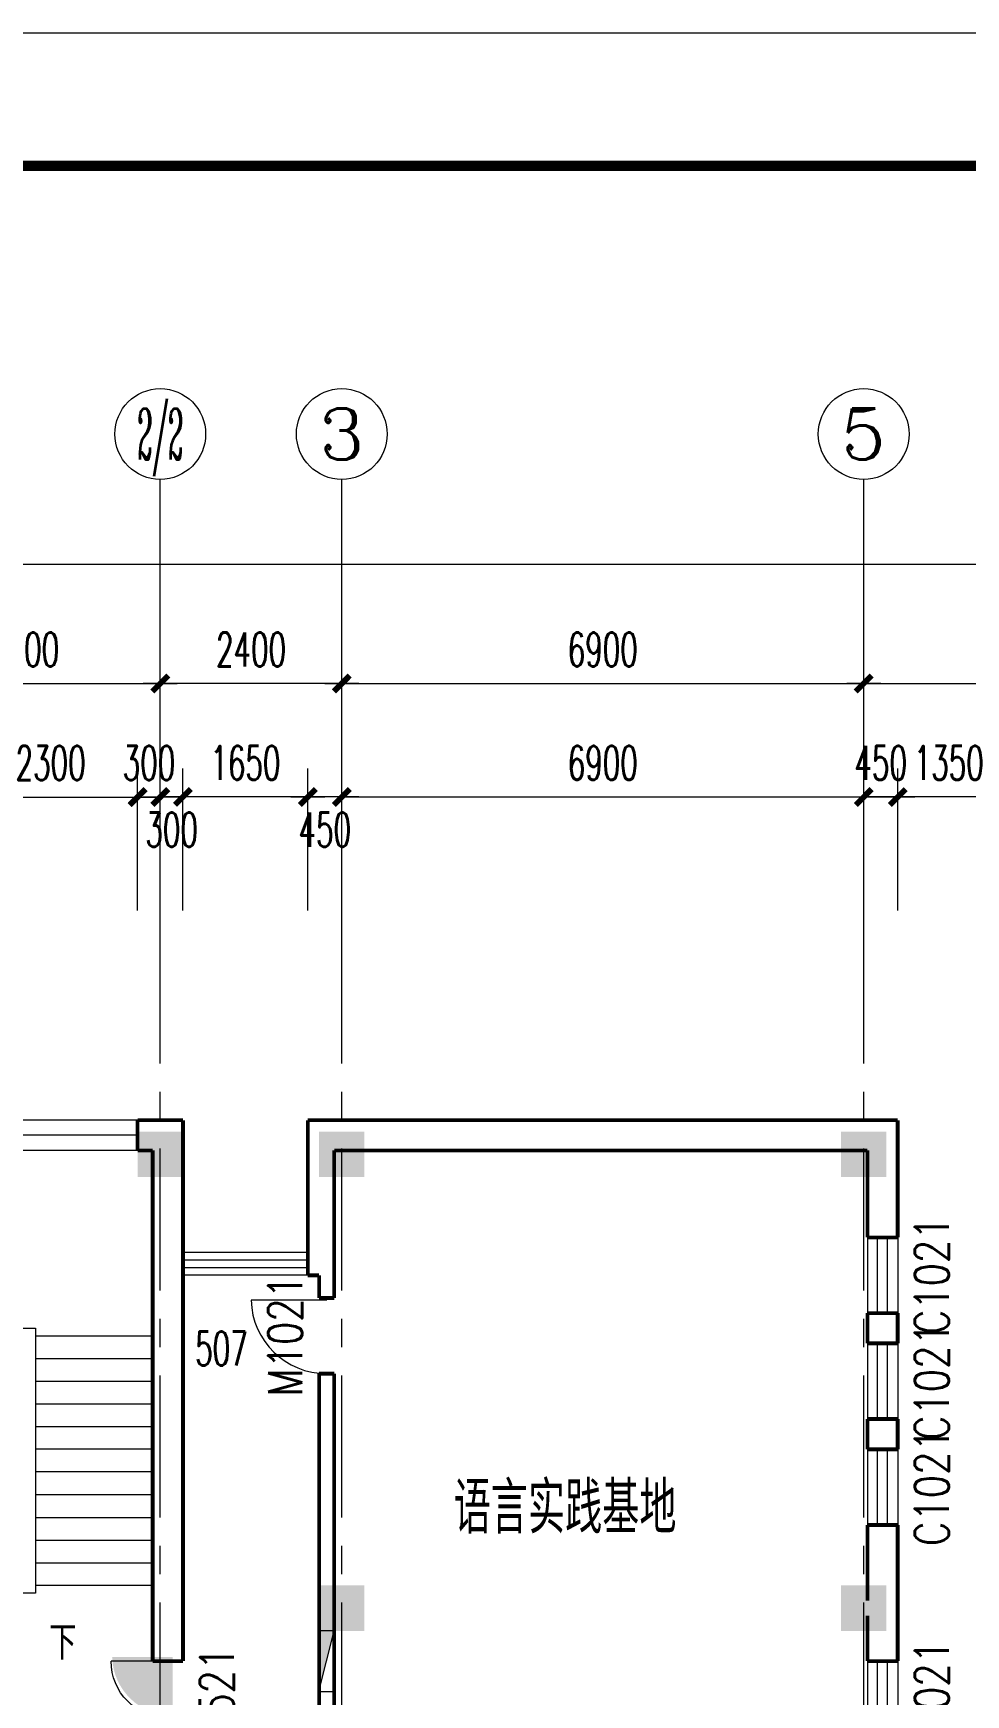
# Model space of a CAD drawing. Extents: x 1575758 to 1999219, y -897052 to -636879.
# Drawn here: x 1902468 to 1914798, y -660952 to -638991 of the extents above; entities that cross this region are included whole.
import ezdxf
from ezdxf.enums import TextEntityAlignment as Align

# ---------------------------------------------------------------- set-up
doc = ezdxf.new("R2010")
doc.units = 0
doc.header["$LTSCALE"] = 1500
doc.header["$MEASUREMENT"] = 0
doc.linetypes.add('CENTER', pattern=[2, 1.25, -0.25, 0.25, -0.25])
doc.layers.get('0').update_dxf_attribs({"linetype": 'CONTINUOUS', "lineweight": 5})
doc.layers.get('DEFPOINTS').update_dxf_attribs({"linetype": 'CONTINUOUS', "lineweight": 5})
for name, color, linetype, lineweight in [('AXIS', 7, 'CONTINUOUS', 5), ('AXIS_TEXT', 7, 'CONTINUOUS', 5), ('COLUMN', 7, 'CONTINUOUS', 5), ('DOTE', 7, 'CENTER', 5), ('P-S-TEXT', 7, 'CONTINUOUS', 5), ('PUB_DIM', 7, 'CONTINUOUS', 5), ('STAIR', 7, 'CONTINUOUS', 0), ('U型玻璃', 7, 'CONTINUOUS', 5), ('WALL', 7, 'CONTINUOUS', 5), ('WINDOW', 7, 'CONTINUOUS', 0), ('WINDOW_TEXT', 7, 'CONTINUOUS', 5), ('我的', 7, 'CONTINUOUS', 5), ('消火栓', 7, 'CONTINUOUS', 5)]:
    doc.layers.add(name, color=color, linetype=linetype, lineweight=lineweight)
doc.layers.add('防火门', color=10, linetype='CONTINUOUS')
doc.styles.add('_SIMPLEX', font='SIMPLEX.shx', dxfattribs={"width": 0.6})
doc.styles.add('COMPLEX', font='COMPLEX')
doc.styles.add('DIM_FONT', font='romans.shx', dxfattribs={"width": 0.6})
doc.styles.add('H1', font='romans.shx', dxfattribs={"width": 1.2, "bigfont": 'hztxt.shx'})
doc.styles.add('SIMPLEX', font='SIMPLEX.SHX', dxfattribs={"width": 0.6})
doc.dimstyles.new('NORMAL', dxfattribs={"dimscale": 1.5, "dimtxt": 300, "dimasz": 1, "dimexe": 250, "dimexo": 300, "dimgap": 150, "dimtad": 1, "dimdec": 0, "dimdsep": 46, "dimtxsty": 'DIM_FONT', "dimblk1": '_DIMX', "dimblk2": '_DIMX', "dimsah": 1, "dimcen": 2.5, "dimdle": 0.3, "dimclrd": 256, "dimclre": 256, "dimclrt": 256, "dimadec": 0, "dimazin": 0, "dimtfac": 1, "dimtdec": 0, "dimtix": 1, "dimtmove": 2, "dimatfit": 3, "dimldrblk": '_DIMX', "dimfxl": 1, "dimtvp": 1, "dimtolj": 1, "dimtzin": 0, "dimlwd": -1, "dimlwe": -1, "dimarcsym": 0})

# ---------------------------------------------------------------- blocks, each defined once
blk = doc.blocks.new('_FZH')
blk.add_solid([(0.5, -0.5), (-0.5, -0.5), (0.5, 0.5), (-0.5, 0.5)])
blk = doc.blocks.new('M_A2ZXL')
blk.add_line((-0.472, 0), (-0.472, -1))
blk.add_arc((-0.5, 0), 1, 271.6231, 0)
blk = doc.blocks.new('_WBLK')
for p, q in [((-0.5, 0.5), (0.5, 0.5)), ((0.5, 0.167), (-0.5, 0.167)), ((0.5, -0.167), (-0.5, -0.167)), ((-0.5, -0.5), (0.5, -0.5))]:
    blk.add_line(p, q)
at = {"layer": 'WINDOW_TEXT', "style": 'SIMPLEX', "flags": 9}
blk.add_attdef('A', text='', height=1, dxfattribs=at).set_placement((0, 1.5), align=Align.MIDDLE)
blk = doc.blocks.new('M_A3PTU')
for p, q in [((-0.5, 0), (-0.499, -0.498)), ((0.5, 0), (0.499, -0.498))]:
    blk.add_line(p, q)
for centre, start, end in [((-0.498, -0.001), 269.885, 0.0763), ((0.498, -0.001), 179.9237, 270.115)]:
    blk.add_arc(centre, 0.498, start, end)
blk = doc.blocks.new('_AXISO')
blk.add_circle((0, 0), 0.5)
at = {"layer": 'AXIS_TEXT', "style": 'COMPLEX', "width": 1.041667}
blk.add_attdef('A', text='', height=0.56, dxfattribs=at).set_placement((-0.25, -0.28), (0.25, -0.28), align=Align.FIT)
blk = doc.blocks.new('_DIMX')
blk.add_line((-150, 0), (150, 0))
at = {"const_width": 50}
blk.add_lwpolyline([(-70, -70), (70, 70)], dxfattribs=at)
blk = doc.blocks.new('*D1426')
at = {"layer": 'AXIS'}
for p, q in [((1900548, -650286), (1900548, -647211)), ((1904148, -650286), (1904148, -647211)), ((1900549, -647586), (1904146, -647586))]:
    blk.add_line(p, q, dxfattribs=at)
at = {"layer": 'DEFPOINTS', "color": 0, "lineweight": 5}
for p in [(1904148, -647586), (1900548, -650736), (1904148, -650736)]:
    blk.add_point(p, dxfattribs=at)
at = {"layer": 'AXIS', "xscale": 1.5, "yscale": 1.5, "zscale": 1.5, "rotation": 180}
blk.add_blockref('_DIMX', (1900548, -647586), dxfattribs=at)
at = {"layer": 'AXIS', "xscale": 1.5, "yscale": 1.5, "zscale": 1.5}
blk.add_blockref('_DIMX', (1904148, -647586), dxfattribs=at)
at = {"layer": 'AXIS', "insert": (1902348, -647136), "char_height": 450, "attachment_point": 5, "style": 'DIM_FONT'}
blk.add_mtext('\\A1;3600', dxfattribs=at)
blk = doc.blocks.new('*D1427')
at = {"layer": 'AXIS'}
for p, q in [((1904148, -650286), (1904148, -647211)), ((1906548, -650286), (1906548, -647211)), ((1906546, -647586), (1904149, -647586))]:
    blk.add_line(p, q, dxfattribs=at)
at = {"layer": 'DEFPOINTS', "color": 0, "lineweight": 5}
for p in [(1904148, -647586), (1904148, -650736), (1906548, -650736)]:
    blk.add_point(p, dxfattribs=at)
at = {"layer": 'AXIS', "xscale": 1.5, "yscale": 1.5, "zscale": 1.5, "rotation": 180}
blk.add_blockref('_DIMX', (1904148, -647586), dxfattribs=at)
at = {"layer": 'AXIS', "xscale": 1.5, "yscale": 1.5, "zscale": 1.5}
blk.add_blockref('_DIMX', (1906548, -647586), dxfattribs=at)
at = {"layer": 'AXIS', "insert": (1905348, -647136), "char_height": 450, "attachment_point": 5, "style": 'DIM_FONT'}
blk.add_mtext('\\A1;2400', dxfattribs=at)
blk = doc.blocks.new('*D1428')
at = {"layer": 'AXIS'}
for p, q in [((1906548, -650286), (1906548, -647211)), ((1913448, -650286), (1913448, -647211)), ((1906549, -647586), (1913446, -647586))]:
    blk.add_line(p, q, dxfattribs=at)
at = {"layer": 'DEFPOINTS', "color": 0, "lineweight": 5}
for p in [(1913448, -647586), (1906548, -650736), (1913448, -650736)]:
    blk.add_point(p, dxfattribs=at)
at = {"layer": 'AXIS', "xscale": 1.5, "yscale": 1.5, "zscale": 1.5, "rotation": 180}
blk.add_blockref('_DIMX', (1906548, -647586), dxfattribs=at)
at = {"layer": 'AXIS', "xscale": 1.5, "yscale": 1.5, "zscale": 1.5}
blk.add_blockref('_DIMX', (1913448, -647586), dxfattribs=at)
at = {"layer": 'AXIS', "insert": (1909998, -647136), "char_height": 450, "attachment_point": 5, "style": 'DIM_FONT'}
blk.add_mtext('\\A1;6900', dxfattribs=at)
blk = doc.blocks.new('*D1431')
at = {"layer": 'DEFPOINTS', "color": 0, "lineweight": 5}
for p in [(1904448, -649086), (1904448, -651036), (1906098, -651036)]:
    blk.add_point(p, dxfattribs=at)
at = {"layer": 'PUB_DIM'}
for p, q in [((1904448, -650586), (1904448, -648711)), ((1906098, -650586), (1906098, -648711)), ((1906096, -649086), (1904449, -649086))]:
    blk.add_line(p, q, dxfattribs=at)
at = {"layer": 'PUB_DIM', "xscale": 1.5, "yscale": 1.5, "zscale": 1.5}
for p, rotation in [((1904448, -649086), 179.9999999999879), ((1906098, -649086), 359.9999999999879)]:
    blk.add_blockref('_DIMX', p, dxfattribs=dict(at, rotation=rotation))
at = {"layer": 'PUB_DIM', "insert": (1905273, -648636), "char_height": 450, "attachment_point": 5, "style": 'DIM_FONT'}
blk.add_mtext('\\A1;1650', dxfattribs=at)
blk = doc.blocks.new('*D1432')
at = {"layer": 'DEFPOINTS', "color": 0, "lineweight": 5}
for p in [(1906098, -649086), (1906098, -651036), (1906548, -651036)]:
    blk.add_point(p, dxfattribs=at)
at = {"layer": 'PUB_DIM'}
for p, q in [((1906098, -650586), (1906098, -648711)), ((1906548, -650586), (1906548, -648711)), ((1906096, -649086), (1906095, -649086)), ((1906548, -649086), (1906098, -649086)), ((1906549, -649086), (1906551, -649086))]:
    blk.add_line(p, q, dxfattribs=at)
at = {"layer": 'PUB_DIM', "xscale": 1.5, "yscale": 1.5, "zscale": 1.5}
for p, rotation in [((1906098, -649086), 0.001716370561048566), ((1906548, -649086), 180.0017163705611)]:
    blk.add_blockref('_DIMX', p, dxfattribs=dict(at, rotation=rotation))
at = {"layer": 'PUB_DIM', "insert": (1906323, -649518), "char_height": 450, "attachment_point": 5, "rotation": 0.0017, "style": 'DIM_FONT'}
blk.add_mtext('\\A1;450', dxfattribs=at)
blk = doc.blocks.new('*D1450')
at = {"layer": 'DEFPOINTS', "color": 0, "lineweight": 5}
for p in [(1913898, -649086), (1913898, -651036), (1915248, -651036)]:
    blk.add_point(p, dxfattribs=at)
at = {"layer": 'PUB_DIM'}
for p, q in [((1913898, -650586), (1913898, -648711)), ((1915248, -650586), (1915248, -648711)), ((1913896, -649086), (1913895, -649086)), ((1915248, -649086), (1913898, -649086)), ((1915249, -649086), (1915251, -649086))]:
    blk.add_line(p, q, dxfattribs=at)
at = {"layer": 'PUB_DIM', "xscale": 1.5, "yscale": 1.5, "zscale": 1.5}
for p, rotation in [((1913898, -649086), 359.9999999999803), ((1915248, -649086), 179.9999999999802)]:
    blk.add_blockref('_DIMX', p, dxfattribs=dict(at, rotation=rotation))
at = {"layer": 'PUB_DIM', "insert": (1914573, -648636), "char_height": 450, "attachment_point": 5, "style": 'DIM_FONT'}
blk.add_mtext('\\A1;1350', dxfattribs=at)
blk = doc.blocks.new('*D1456')
at = {"layer": 'AXIS'}
for p, q in [((1890798, -650433), (1890798, -645632)), ((1968748, -650128), (1968748, -645632)), ((1890799, -646007), (1968746, -646007))]:
    blk.add_line(p, q, dxfattribs=at)
at = {"layer": 'DEFPOINTS', "color": 0, "lineweight": 5}
for p in [(1968748, -646007), (1968748, -650578), (1890798, -650883)]:
    blk.add_point(p, dxfattribs=at)
at = {"layer": 'AXIS', "xscale": 1.5, "yscale": 1.5, "zscale": 1.5, "rotation": 180}
blk.add_blockref('_DIMX', (1890798, -646007), dxfattribs=at)
at = {"layer": 'AXIS', "xscale": 1.5, "yscale": 1.5, "zscale": 1.5}
blk.add_blockref('_DIMX', (1968748, -646007), dxfattribs=at)
at = {"layer": 'AXIS', "insert": (1929773, -645557), "char_height": 450, "attachment_point": 5, "style": 'DIM_FONT'}
blk.add_mtext('\\A1;77950', dxfattribs=at)
blk = doc.blocks.new('*D1462')
at = {"layer": 'DEFPOINTS', "color": 0, "lineweight": 5}
for p in [(1904448, -649086), (1904148, -651036), (1904448, -651036)]:
    blk.add_point(p, dxfattribs=at)
at = {"layer": 'PUB_DIM'}
for p, q in [((1904148, -650586), (1904148, -648711)), ((1904448, -650586), (1904448, -648711)), ((1904146, -649086), (1904145, -649086)), ((1904148, -649086), (1904448, -649086)), ((1904449, -649086), (1904451, -649086))]:
    blk.add_line(p, q, dxfattribs=at)
at = {"layer": 'PUB_DIM', "xscale": 1.5, "yscale": 1.5, "zscale": 1.5}
for p, rotation in [((1904148, -649086), 0.0004728898881278809), ((1904448, -649086), 180.0004728898881)]:
    blk.add_blockref('_DIMX', p, dxfattribs=dict(at, rotation=rotation))
at = {"layer": 'PUB_DIM', "insert": (1904298, -649518), "char_height": 450, "attachment_point": 5, "rotation": 0.0005, "style": 'DIM_FONT'}
blk.add_mtext('\\A1;300', dxfattribs=at)
blk = doc.blocks.new('*D1463')
at = {"layer": 'DEFPOINTS', "color": 0, "lineweight": 5}
for p in [(1913448, -649086), (1906548, -651036), (1913448, -651036)]:
    blk.add_point(p, dxfattribs=at)
at = {"layer": 'PUB_DIM'}
for p, q in [((1906548, -650586), (1906548, -648711)), ((1913448, -650586), (1913448, -648711)), ((1906549, -649086), (1913446, -649086))]:
    blk.add_line(p, q, dxfattribs=at)
at = {"layer": 'PUB_DIM', "xscale": 1.5, "yscale": 1.5, "zscale": 1.5}
for p, rotation in [((1906548, -649086), 179.9997898307406), ((1913448, -649086), 359.9997898307406)]:
    blk.add_blockref('_DIMX', p, dxfattribs=dict(at, rotation=rotation))
at = {"layer": 'PUB_DIM', "insert": (1909998, -648636), "char_height": 450, "attachment_point": 5, "rotation": 359.9998, "style": 'DIM_FONT'}
blk.add_mtext('\\A1;6900', dxfattribs=at)
blk = doc.blocks.new('*D1464')
at = {"layer": 'DEFPOINTS', "color": 0, "lineweight": 5}
for p in [(1913448, -649086), (1913448, -651036), (1913898, -651036)]:
    blk.add_point(p, dxfattribs=at)
at = {"layer": 'PUB_DIM'}
for p, q in [((1913448, -650586), (1913448, -648711)), ((1913898, -650586), (1913898, -648711)), ((1913446, -649086), (1913445, -649086)), ((1913898, -649086), (1913448, -649086)), ((1913899, -649086), (1913901, -649086))]:
    blk.add_line(p, q, dxfattribs=at)
at = {"layer": 'PUB_DIM', "xscale": 1.5, "yscale": 1.5, "zscale": 1.5}
for p, rotation in [((1913448, -649086), 0.001506226381094516), ((1913898, -649086), 180.0015062263811)]:
    blk.add_blockref('_DIMX', p, dxfattribs=dict(at, rotation=rotation))
at = {"layer": 'PUB_DIM', "insert": (1913673, -648636), "char_height": 450, "attachment_point": 5, "rotation": 0.0015, "style": 'DIM_FONT'}
blk.add_mtext('\\A1;450', dxfattribs=at)
blk = doc.blocks.new('*D1481')
at = {"layer": 'DEFPOINTS', "color": 0, "lineweight": 5}
for p in [(1904148, -649087), (1903848, -651037), (1904148, -651037)]:
    blk.add_point(p, dxfattribs=at)
at = {"layer": 'PUB_DIM'}
for p, q in [((1903848, -650587), (1903848, -648712)), ((1904148, -650587), (1904148, -648712)), ((1903846, -649087), (1903845, -649087)), ((1903848, -649087), (1904148, -649087)), ((1904149, -649087), (1904151, -649087))]:
    blk.add_line(p, q, dxfattribs=at)
at = {"layer": 'PUB_DIM', "xscale": 1.5, "yscale": 1.5, "zscale": 1.5}
blk.add_blockref('_DIMX', (1903848, -649087), dxfattribs=at)
at = {"layer": 'PUB_DIM', "xscale": 1.5, "yscale": 1.5, "zscale": 1.5, "rotation": 180}
blk.add_blockref('_DIMX', (1904148, -649087), dxfattribs=at)
at = {"layer": 'PUB_DIM', "insert": (1903998, -648637), "char_height": 450, "attachment_point": 5, "style": 'DIM_FONT'}
blk.add_mtext('\\A1;300', dxfattribs=at)
blk = doc.blocks.new('*D1702')
at = {"layer": 'AXIS'}
for p, q in [((1913448, -650286), (1913448, -647211)), ((1920348, -650286), (1920348, -647211)), ((1913449, -647586), (1920346, -647586))]:
    blk.add_line(p, q, dxfattribs=at)
at = {"layer": 'DEFPOINTS', "color": 0, "lineweight": 5}
for p in [(1920348, -647586), (1913448, -650736), (1920348, -650736)]:
    blk.add_point(p, dxfattribs=at)
at = {"layer": 'AXIS', "xscale": 1.5, "yscale": 1.5, "zscale": 1.5, "rotation": 180}
blk.add_blockref('_DIMX', (1913448, -647586), dxfattribs=at)
at = {"layer": 'AXIS', "xscale": 1.5, "yscale": 1.5, "zscale": 1.5}
blk.add_blockref('_DIMX', (1920348, -647586), dxfattribs=at)
at = {"layer": 'AXIS', "insert": (1916898, -647136), "char_height": 450, "attachment_point": 5, "style": 'DIM_FONT'}
blk.add_mtext('\\A1;6900', dxfattribs=at)
blk = doc.blocks.new('*D1762')
at = {"layer": 'DEFPOINTS', "color": 0, "lineweight": 5}
for p in [(1903848, -649087), (1901548, -651037), (1903848, -651037)]:
    blk.add_point(p, dxfattribs=at)
at = {"layer": 'PUB_DIM'}
for p, q in [((1901548, -650587), (1901548, -648712)), ((1903848, -650587), (1903848, -648712)), ((1901549, -649087), (1903846, -649087))]:
    blk.add_line(p, q, dxfattribs=at)
at = {"layer": 'PUB_DIM', "xscale": 1.5, "yscale": 1.5, "zscale": 1.5, "rotation": 180}
blk.add_blockref('_DIMX', (1901548, -649087), dxfattribs=at)
at = {"layer": 'PUB_DIM', "xscale": 1.5, "yscale": 1.5, "zscale": 1.5}
blk.add_blockref('_DIMX', (1903848, -649087), dxfattribs=at)
at = {"layer": 'PUB_DIM', "insert": (1902698, -648637), "char_height": 450, "attachment_point": 5, "style": 'DIM_FONT'}
blk.add_mtext('\\A1;2300', dxfattribs=at)
blk = doc.blocks.new('A$C68C06AB7')
at = {"layer": '消火栓'}
blk.add_hatch(color=256, dxfattribs=at).paths.add_polyline_path([(800, 200), (0, 200), (800, 0)])
blk.add_line((0, 200), (800, 0), dxfattribs=at)
blk.add_lwpolyline([(0, 200), (0, 0), (800, 0), (800, 200)], close=True, dxfattribs=at)

msp = doc.modelspace()

# ---------------------------------------------------------------- hatches: boundary and pattern name
at = {"layer": '防火门'}
msp.add_hatch(color=256, dxfattribs=at).paths.add_polyline_path([(1904310.9, -660453), (1903511.2, -660453, 0.4059403), (1904310.9, -661230.3)])

# ---------------------------------------------------------------- linework, layer by layer
at = {"layer": 'AXIS'}
for p, q in [((1904147.8, -650736.4), (1904147.8, -644888.5)), ((1906547.8, -650736.4), (1906547.8, -644888.5)), ((1913447.8, -650736.4), (1913447.8, -644888.5))]:
    msp.add_line(p, q, dxfattribs=at)
at = {"layer": 'AXIS', "color": 250}
msp.add_lwpolyline([(1862498, -638991.1), (1862498, -740304.5), (1999218.5, -740304.5), (1999218.5, -638991.1)], close=True, dxfattribs=at)
at = {"layer": 'AXIS', "color": 0, "const_width": 140.2}
msp.add_lwpolyline([(1864250.8, -640743.9), (1864250.8, -738551.6), (1997465.7, -738551.6), (1997465.7, -640743.9)], close=True, dxfattribs=at)
at = {"layer": 'DOTE'}
for p, q in [((1904147.8, -688608), (1904147.8, -650709.5)), ((1906547.8, -688608), (1906547.8, -650709.5)), ((1913447.8, -688608), (1913447.8, -650709.5))]:
    msp.add_line(p, q, dxfattribs=at)
at = {"layer": 'STAIR'}
for p, q in [((1902197.8, -656107.9), (1902497.8, -656107.9)), ((1902497.8, -656107.9), (1902497.8, -659607.9)), ((1902497.8, -656207.9), (1904047.8, -656207.9)), ((1902497.8, -656507.9), (1904047.8, -656507.9)), ((1902497.8, -656807.9), (1904047.8, -656807.9)), ((1902497.8, -657107.9), (1904047.8, -657107.9)), ((1902497.8, -657407.9), (1904047.8, -657407.9)), ((1904047.8, -657707.9), (1902497.8, -657707.9)), ((1904047.8, -658007.9), (1902497.8, -658007.9)), ((1904047.8, -658307.9), (1902497.8, -658307.9)), ((1902497.8, -658607.9), (1904047.8, -658607.9)), ((1902497.8, -658907.9), (1904047.8, -658907.9)), ((1902497.8, -659207.9), (1904047.8, -659207.9)), ((1902497.8, -659607.9), (1900647.8, -659607.9)), ((1904047.8, -659507.9), (1902497.8, -659507.9))]:
    msp.add_line(p, q, dxfattribs=at)
at = {"layer": 'STAIR', "const_width": 50}
msp.add_lwpolyline([(1904047.8, -656207.9), (1904047.8, -659507.9)], dxfattribs=at)
at = {"layer": 'U型玻璃'}
for p, q in [((1906097.8, -655107.9), (1904447.8, -655107.9)), ((1906097.8, -655207.9), (1904447.8, -655207.9)), ((1906097.8, -655207.9), (1904447.8, -655207.9)), ((1906097.8, -655307.9), (1904447.8, -655307.9)), ((1906097.8, -655407.9), (1904447.8, -655407.9))]:
    msp.add_line(p, q, dxfattribs=at)
at = {"layer": 'WALL', "const_width": 50}
for points in [[(1903847.8, -653757.9), (1903847.8, -653357.9)], [(1904447.8, -653357.9), (1903847.8, -653357.9)], [(1904447.8, -660507.9), (1904447.8, -653357.9)], [(1906097.8, -653357.9), (1906097.8, -655407.9)], [(1913897.8, -653357.9), (1906097.8, -653357.9)], [(1913897.8, -654907.9), (1913897.8, -653357.9)], [(1903847.8, -653757.9), (1904047.8, -653757.9)], [(1904047.8, -653757.9), (1904047.8, -660507.9)], [(1906447.8, -655707.9), (1906447.8, -653757.9)], [(1913497.8, -653757.9), (1906447.8, -653757.9)], [(1913497.8, -654907.9), (1913497.8, -653757.9)], [(1913897.8, -654907.9), (1913497.8, -654907.9)], [(1906247.8, -655407.9), (1906097.8, -655407.9)], [(1906247.8, -655707.9), (1906247.8, -655407.9)], [(1906447.8, -655707.9), (1906247.8, -655707.9)], [(1906247.8, -655707.9), (1906447.8, -655707.9)], [(1913897.8, -655907.9), (1913497.8, -655907.9)], [(1913497.8, -656307.9), (1913497.8, -655907.9)], [(1913897.8, -656307.9), (1913897.8, -655907.9)], [(1913897.8, -656307.9), (1913497.8, -656307.9)], [(1906247.8, -656707.9), (1906247.8, -665257.9)], [(1906247.8, -656707.9), (1906447.8, -656707.9)], [(1906447.8, -665257.9), (1906447.8, -656707.9)], [(1913897.8, -657307.9), (1913497.8, -657307.9)], [(1913497.8, -657707.9), (1913497.8, -657307.9)], [(1913897.8, -657707.9), (1913897.8, -657307.9)], [(1913897.8, -657707.9), (1913497.8, -657707.9)], [(1913897.8, -658707.9), (1913497.8, -658707.9)], [(1913497.8, -659707.9), (1913497.8, -658707.9)], [(1913897.8, -660507.9), (1913897.8, -658707.9)], [(1913497.8, -660507.9), (1913497.8, -659907.9)], [(1904047.8, -660507.9), (1904447.8, -660507.9)], [(1913897.8, -660507.9), (1913497.8, -660507.9)]]:
    msp.add_lwpolyline(points, dxfattribs=at)
at = {"layer": 'WINDOW'}
for p, q in [((1903847.8, -653357.9), (1901547.8, -653357.9)), ((1903847.8, -653557.9), (1901547.8, -653557.9)), ((1903847.8, -653757.9), (1901547.8, -653757.9))]:
    msp.add_line(p, q, dxfattribs=at)

# ---------------------------------------------------------------- block references
at = {"layer": 'AXIS'}
ref = msp.add_blockref('_AXISO', (1904147.8, -644288.5), dxfattribs=dict(at, xscale=1200, yscale=1200, zscale=1200))
ref.add_attrib('A', '2/2', dxfattribs={"layer": 'AXIS_TEXT', "height": 672, "style": 'COMPLEX', "width": 0.334821}).set_placement((1903847.8, -644624.5), (1904447.8, -644624.5), align=Align.FIT)
ref = msp.add_blockref('_AXISO', (1906547.8, -644288.5), dxfattribs=dict(at, xscale=1200, yscale=1200, zscale=1200))
ref.add_attrib('A', '3', dxfattribs={"layer": 'AXIS_TEXT', "height": 672, "style": 'COMPLEX', "width": 1.339286}).set_placement((1906247.8, -644624.5), (1906847.8, -644624.5), align=Align.FIT)
ref = msp.add_blockref('_AXISO', (1913447.8, -644288.5), dxfattribs=dict(at, xscale=1200, yscale=1200, zscale=1200))
ref.add_attrib('A', '5', dxfattribs={"layer": 'AXIS_TEXT', "height": 672, "style": 'COMPLEX', "width": 1.339286}).set_placement((1913147.8, -644624.5), (1913747.8, -644624.5), align=Align.FIT)
at = {"layer": 'COLUMN', "xscale": 600, "yscale": 600, "zscale": 600}
for p in [(1904147.8, -653807.5), (1906547.8, -653807.9), (1913447.8, -653807.9), (1906547.8, -659807.9), (1913447.8, -659807.9)]:
    msp.add_blockref('_FZH', p, dxfattribs=at)
at = {"layer": 'WINDOW'}
ref = msp.add_blockref('_WBLK', (1913697.8, -655407.9), dxfattribs=dict(at, xscale=1000, yscale=400, zscale=1000, rotation=270))
ref.add_attrib('A', 'C1021', dxfattribs={"layer": 'WINDOW_TEXT', "height": 450, "rotation": 90, "style": '_SIMPLEX', "width": 0.8, "flags": 8}).set_placement((1914347.8, -655407.9), align=Align.MIDDLE)
ref = msp.add_blockref('M_A2ZXL', (1906347.8, -656207.9), dxfattribs=dict(at, xscale=-1000, yscale=-1000, zscale=1000, rotation=90))
ref.add_attrib('A', 'M1021', dxfattribs={"layer": 'WINDOW_TEXT', "height": 450, "rotation": 90, "style": '_SIMPLEX', "width": 0.8, "flags": 8}).set_placement((1905797.8, -656207.9, 600.5), align=Align.MIDDLE)
ref = msp.add_blockref('_WBLK', (1913697.8, -656807.9), dxfattribs=dict(at, xscale=1000, yscale=399.9999999995343, zscale=1000, rotation=270))
ref.add_attrib('A', 'C1021', dxfattribs={"layer": 'WINDOW_TEXT', "height": 450, "rotation": 90, "style": '_SIMPLEX', "width": 0.8, "flags": 8}).set_placement((1914347.8, -656807.9), align=Align.MIDDLE)
ref = msp.add_blockref('_WBLK', (1913697.8, -658207.9), dxfattribs=dict(at, xscale=1000, yscale=399.9999999997672, zscale=1000, rotation=270))
ref.add_attrib('A', 'C1021', dxfattribs={"layer": 'WINDOW_TEXT', "height": 450, "rotation": 90, "style": '_SIMPLEX', "width": 0.8, "flags": 8}).set_placement((1914347.8, -658207.9), align=Align.MIDDLE)
ref = msp.add_blockref('_WBLK', (1913697.8, -661007.9), dxfattribs=dict(at, xscale=1000, yscale=400, zscale=1000, rotation=270))
ref.add_attrib('A', 'C1021', dxfattribs={"layer": 'WINDOW_TEXT', "height": 450, "rotation": 90, "style": '_SIMPLEX', "width": 0.8, "flags": 8}).set_placement((1914347.8, -661007.9), align=Align.MIDDLE)
ref = msp.add_blockref('M_A3PTU', (1904247, -661257.9), dxfattribs=dict(at, xscale=1500, yscale=-1500, zscale=1500, rotation=90))
ref.add_attrib('A', 'FM1521', dxfattribs={"layer": 'WINDOW_TEXT', "height": 450, "rotation": 90, "style": '_SIMPLEX', "width": 0.8, "flags": 8}).set_placement((1904897, -661257.9), align=Align.MIDDLE)
at = {"layer": '消火栓', "rotation": 90}
msp.add_blockref('A$C68C06AB7', (1906446.2, -660907.9), dxfattribs=at)

# ---------------------------------------------------------------- texts
at = {"layer": 'P-S-TEXT', "style": 'H1', "width": 0.8}
msp.add_text('下', height=450, rotation=360, dxfattribs=at).set_placement((1902678.4, -660489.7))
at = {"layer": '我的', "color": 0, "lineweight": 5, "attachment_point": 1, "style": 'DIM_FONT'}
for s, insert, char_height, width in [('507', (1904609, -656151.2), 450, 1259.93), ('{\\f宋体|b0|i0|c134|p2;语言实践基地}', (1908026.8, -658156.8), 600, 3620.03)]:
    msp.add_mtext(s, dxfattribs=dict(at, insert=insert, char_height=char_height, width=width))

# ---------------------------------------------------------------- dimensions: what is measured, and where the dimension line sits
at = {"layer": 'AXIS'}
for base, p1, p2, picture, middle in [((1968747.8, -646007.3), (1890797.8, -650883.3), (1968747.8, -650577.6), '*D1456', (1929772.8, -645557.3)), ((1904147.8, -647586.4), (1900547.8, -650736.4), (1904147.8, -650736.4), '*D1426', (1902347.8, -647136.4)), ((1904147.8, -647586.4), (1906547.8, -650736.4), (1904147.8, -650736.4), '*D1427', (1905347.8, -647136.4)), ((1913447.8, -647586.4), (1906547.8, -650736.4), (1913447.8, -650736.4), '*D1428', (1909997.8, -647136.4)), ((1920347.8, -647586.4), (1913447.8, -650736.4), (1920347.8, -650736.4), '*D1702', (1916897.8, -647136.4))]:
    dim = msp.add_linear_dim(base=base, p1=p1, p2=p2, dimstyle='NORMAL', dxfattribs=at)
    dim.commit()
    dim.dimension.update_dxf_attribs({"geometry": picture, "text_midpoint": middle})
at = {"layer": 'PUB_DIM'}
for base, p1, p2, picture, middle in [((1903847.8, -649087.1), (1901547.8, -651037.1), (1903847.8, -651037.1), '*D1762', (1902697.8, -648637.1)), ((1904147.8, -649087.1), (1903847.8, -651037.1), (1904147.8, -651037.1), '*D1481', (1903997.8, -648637.1))]:
    dim = msp.add_linear_dim(base=base, p1=p1, p2=p2, dimstyle='NORMAL', dxfattribs=at)
    dim.commit()
    dim.dimension.update_dxf_attribs({"geometry": picture, "text_midpoint": middle})
for p1, p2, distance, picture, middle in [((1906097.8, -651036.4), (1904447.8, -651036.4), -1950, '*D1431', (1905272.8, -648636.4)), ((1906547.8, -651036.4), (1913447.8, -651036.4), 1950, '*D1463', (1909997.9, -648636.4)), ((1913897.8, -651036.4), (1913447.8, -651036.4), -1950, '*D1464', (1913672.8, -648636.4)), ((1915247.8, -651036.4), (1913897.8, -651036.4), -1950, '*D1450', (1914572.8, -648636.4))]:
    dim = msp.add_aligned_dim(p1=p1, p2=p2, distance=distance, dimstyle='NORMAL', dxfattribs=at)
    dim.commit()
    dim.dimension.update_dxf_attribs({"geometry": picture, "text_midpoint": middle})
for base, p1, p2, angle, picture, middle in [((1904447.8, -649086.4), (1904147.8, -651036.4), (1904447.8, -651036.4), 0.00047, '*D1462', (1904297.8, -649518.4)), ((1906097.8, -649086.4), (1906547.8, -651036.4), (1906097.8, -651036.4), 180.00172, '*D1432', (1906322.8, -649518.4))]:
    dim = msp.add_linear_dim(base=base, p1=p1, p2=p2, angle=angle, dimstyle='NORMAL', dxfattribs=at)
    dim.commit()
    dim.dimension.update_dxf_attribs({"geometry": picture, "text_midpoint": middle, "dimtype": 161})

doc.saveas('drawing.dxf')
